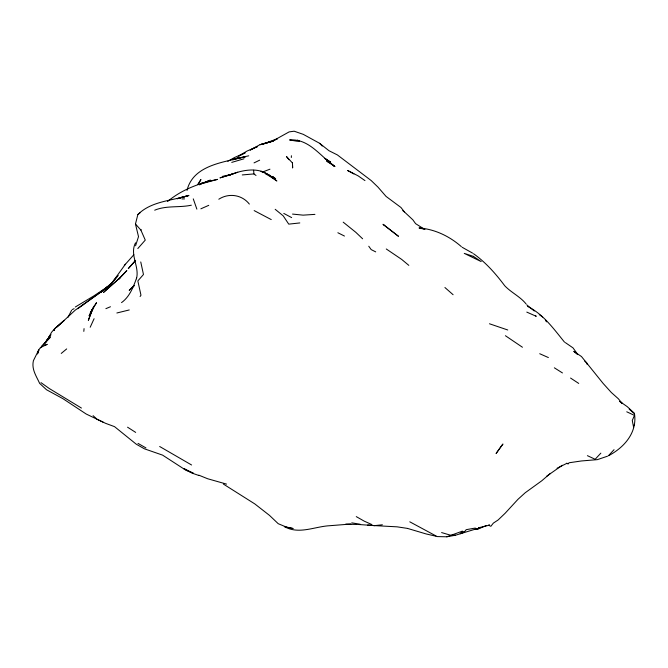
<?xml version="1.0" encoding="UTF-8"?>
<svg xmlns="http://www.w3.org/2000/svg" width="668" height="668" viewBox="0 0 668 668"><rect width="100%" height="100%" fill="white"/><g stroke="black" fill="none" stroke-linecap="round" stroke-linejoin="round"><path stroke-width="1" d="M136.464 278.798C139.754 266.474 129.316 254.742 135.529 242.818M291.315 157.506L291.407 155.744M83.817 331.386L84.059 328.623M135.579 245.757L138.51 236.656L135.47 224.014L137.842 214.578C151.16 201.193 171.509 200.817 188.618 195.515L177.162 198.722M187.023 190.405C193.169 164.829 224.231 162.207 245.44 156.763L235.437 158.759L239.987 157.623M292.45 162.967L292.634 167.81L292.45 162.967L286.422 156.479L289.01 159.71M629.206 409.167L634.483 413.701C637.33 432.371 624.53 447.209 608.807 455.584M37.483 353.94L38.66 350.074L33.4 360.703C31.396 369.362 36.364 376.067 39.621 383.357L46.501 389.736L62.917 398.671L86.18 414.018L103.139 422.176M37.55 353.689L38.66 350.074M45.274 342.909L50.818 334.626L45.482 342.275M38.018 352.762L39.245 349.139L50.225 337.365L41.758 346.099M136.573 278.08C133.249 287.173 129.675 296.734 121.534 302.621M54.141 330.343L54.868 328.481L64.295 320.331L55.945 327.654M54.075 330.384L54.868 328.481L51.52 332.313L47.069 340.513M90.197 327.236L94.088 318.711M68.052 317.216L71.66 310.144M409.785 521.817L437.173 536.571L446.767 536.796L455.559 535.218L474.48 529.423L477.536 529.256L478.873 527.703L488.776 525.315L489.235 524.438M198.479 184.109L200.926 179.542L197.686 184.493M94.956 305.201L96.501 302.688L90.305 312.758L93.921 306.879M93.278 308.391L89.094 315.839L93.929 306.161M140.088 296.517L140.973 295.198L137.842 280.936L143.47 274.498L140.756 261.948M125.417 264.202L112.024 282.798L110.253 284.66L118.077 275.55L112.024 282.798L100.317 292.509L109.385 285.528L100.317 292.509M45.382 342.425L50.785 334.785L43.846 344.429M550.44 473.345L541.715 480.826L525.232 492.733L518.001 499.288L505.091 513.308L498.094 519.996L493.351 523.119L490.863 526.292L488.776 525.315M633.431 426.084L634.6 424.614M464.193 532.145L462.181 531.219L460.202 533.724L464.193 532.145L466.197 529.674L475.182 528.087L477.536 529.256L486.446 525.507M167.501 201.561C181.579 189.745 199.573 182.948 217.584 179.375L200.6 183.992L210.37 180.118L200.859 183.959M137.825 248.538L145.273 240.104L140.873 230.068L141.215 229.65M124.306 265.497L133.867 254.708M566.522 463.283L568.151 463.817L569.069 462.774L581.344 460.97L597.376 459.642L607.529 456.194M135.011 261.054L128.264 268.636L135.596 260.378M600.849 453.138L595.146 459.283L587.414 455.668M608.348 455.81L614.051 449.689M134.134 285.345L129.2 290.346L134.276 285.77M57.114 326.911L75.225 310.152L106.22 288.317M199.59 184.902L201.786 182.957M61.247 353.43L66.675 348.921M106.112 288.058L77.764 308.741M106.997 287.749L109.143 286.038M137.842 214.578L139.946 212.917M110.846 284.551L105.01 288.676L108.851 285.996M81.337 305.844L83.583 304.266M109.494 285.495L93.921 295.857L75.284 307.021M562.306 465.254L546.666 476.234M271.976 141.424L289.127 131.897L294.145 131.204L303.264 134.343L319.646 143.319L329.007 150.734L337.398 154.934L371.224 180.585L377.988 187.132L386.054 196.409L400.975 207.498L404.407 211.915L412.882 219.847L415.588 223.646L424.589 229.341M238.76 156.036L246.993 151.068L257.606 146.526L250.191 150.058L259.66 144.831L272.11 141.374L260.061 144.672L273.204 140.981L263.167 144.004L277.462 138.727L272.11 141.507M227.813 161.297L234.61 157.473L245.123 152.863L238.835 156.078M557.062 468.251L566.965 463.283L568.151 463.817M179.759 198.187L182.122 197.035M72.386 309.518L74.098 308.683M254.032 162.892L259.652 160.17M40.264 347.669L47.244 344.329L45.24 345.106M200.851 208.825L208.75 205.335M105.878 308.658L110.462 306.746M232.932 159.852L238.543 157.69L235.754 158.667L248.746 155.811M262.941 171.876L269.955 169.188M218.803 199.223C228.798 192.743 241.966 194.672 249.348 204.082M446.767 536.796L450.917 535.318L455.559 535.218M237.741 172.235L228.907 175.25C242.426 169.889 259.66 166.015 271.417 177.179L265.346 173.722M154.7 210.195C166.374 205.31 179.241 207.84 191.34 205.193M462.181 531.219L450.917 535.318L441.598 532.571M182.506 197.344L188.935 195.39L177.187 198.713M231.721 174.381L219.972 177.88L233.533 173.688M231.746 162.391L243.962 158.792M474.48 529.423L479.933 527.996L478.873 527.703M116.867 312.991L129.258 309.952M231.93 159.594L236.13 158.583M222.377 176.402L231.763 174.298M299.807 222.937L288.751 224.139L283.207 215.839L275.183 209.309M357.823 524.447L374.706 525.607L382.372 524.789M242.259 174.933L253.924 173.922L256.003 175.459M350.934 524.038L329.85 525.699C314.67 526.484 298.888 534.859 284.334 526.576L293.135 528.513L286.998 527.336L278.222 523.695L269.488 515.379L254.817 503.922L223.371 484.066M271.584 176.678L273.538 176.586M314.929 214.378L303.097 215.146L292.534 214.077M181.913 198.922L184.535 198.905M345.765 524.079L356.787 524.489M374.706 525.607L367.567 525.232L397.159 526.843L407.388 528.388M273.496 178.264L275.433 178.456L272.653 177.579M351.777 522.844L360.152 524.238M297.636 141.349L289.57 139.938C309.234 138.476 320.54 156.613 334.96 166.532L326.719 160.796L328.614 162.675M435.895 536.187L426.142 533.949L407.547 528.421M424.94 229.391L419.003 227.947C434.851 229.166 449.455 236.23 461.321 246.601M226.544 484.108L207.656 478.747L198.83 475.173M507.764 329.992L489.469 323.771M271.851 177.479L275.65 178.782L270.465 176.277M198.805 475.474L192.133 473.144L183.942 468.644L193.211 473.144L185.996 470.297L162.6 455.133L144.38 448.804L136.272 444.203L114.529 426.643L105.536 423.312L97.044 419.262L93.086 415.671M539.719 353.723L548.37 357.555M371.917 524.589L364.227 521.14L356.269 516.615M526.785 312.098L536.27 316.306L535.477 315.789M626.743 411.805L634.466 415.379L632.27 420.489L633.531 426.885M349.89 171.601L347.535 170.457L353.898 173.964M337.858 232.74L344.454 236.054M375.708 251.878L371.174 249.598L368.761 246.241M349.932 171.609L358.24 175.934L364.97 180.594M271.25 219.597L254.157 210.595M283.783 213.409L291.657 217.609M462.122 247.26L472.568 253.105M191.582 464.986L159.669 446.5M262.749 172.244L261.013 171.258L269.63 175.133L276.869 180.995L271.968 177.738M138.009 443.385L145.966 447.936M324.539 158.341L330.693 162.14L325.074 158.558L334.284 166.182L326.761 160.838M527.528 306.412C543.401 314.169 553.714 328.948 564.552 342.183M81.438 408.064L49.257 388.509L40.973 382.622M299.231 141.19L297.544 140.138L299.239 141.299M554.356 367.817L562.456 372.936M127.555 427.194L135.679 432.405M386.271 248.98L401.66 259.393L408.824 265.363M522.451 347.251L505.417 335.72M570.555 378.055L578.722 383.424M565.345 342.609L573.002 347.869L577.436 354.032M539.285 314.603L542.608 316.991M473.495 253.69C485.753 262.399 495.781 273.788 504.732 285.77C511.229 292.617 520.096 296.5 526.058 303.915M343.202 222.16L355.81 232.314L362.624 238.793M402.771 210.612L404.407 211.915M526.726 304.833L534.3 311.012M577.628 354.583L573.787 351.351L581.486 356.545L603.146 383.449L611.354 392.525L618.334 398.754L622.342 403.589L619.712 401.376L627.319 406.712L634.191 413.1M453.096 294.713L444.921 287.516M584.475 360.795L586.746 362.908L587.23 364.569M319.646 143.319L322.26 146.067M135.47 224.014L140.873 230.068M545.455 320.273L546.499 321.842M193.261 198.864L196.868 209.134M253.615 170.24L253.924 173.922M91.658 311.447L88.351 320.331L92.643 309.125L91.658 311.447M501.367 446.057L496.09 453.505L502.946 444.028L501.367 446.057M126.753 270.649L118.42 279.458L126.753 270.649M120.207 277.604L103.598 292.342L120.207 277.604M473.345 256.345L464.268 253.389L481.194 261.58L473.345 256.345M383.791 224.882L382.989 224.298L398.479 236.305L383.791 224.882"/></g></svg>
